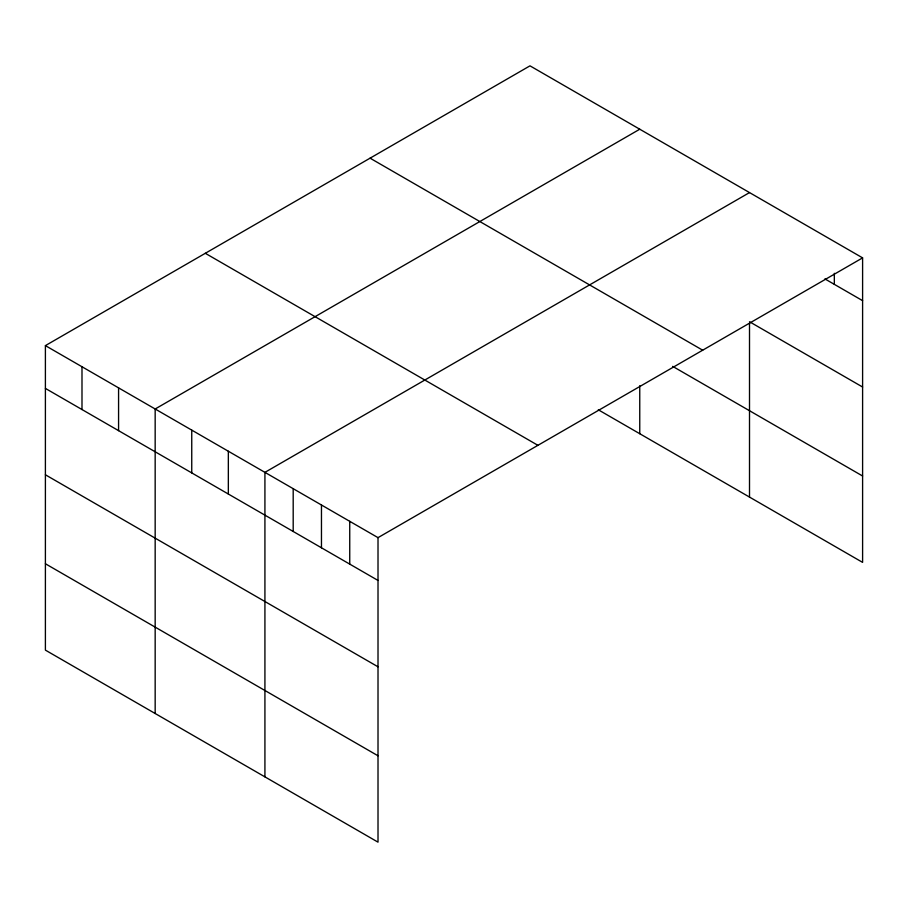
<?xml version="1.0" encoding="UTF-8"?>
<svg xmlns="http://www.w3.org/2000/svg" width="908" height="908" viewBox="0 0 908 908"><rect width="100%" height="100%" fill="white"/><g stroke="black" fill="none" stroke-linecap="round" stroke-linejoin="round"><path stroke-width="1.36" d="M862.6 257.872L378.012 537.649L378.012 842.159L45.4 650.128L45.4 345.619L529.988 65.841L862.6 257.872L862.6 562.381L598.293 409.78M639.754 129.22L155.166 408.986L155.166 713.495M749.509 192.587L264.92 472.364L264.92 776.862M824.907 278.904L862.6 300.661M749.509 321.738L862.6 387.024M370.078 158.174L702.69 350.204M672.68 366.367L862.6 476.008M205.31 253.298L537.922 445.329M45.4 345.619L378.012 537.649M45.4 388.408L378.012 580.439M45.4 474.782L378.012 666.801M45.4 563.755L378.012 755.785M834.327 273.297L834.327 284.34M749.509 323.157L749.509 497.085M639.754 385.741L639.754 433.718M349.739 521.328L349.739 564.118M321.466 505.007L321.466 547.796M293.193 488.686L293.193 531.475M228.339 451.242L228.339 494.031M191.747 430.12L191.747 472.909M118.573 387.864L118.573 430.653M81.992 366.741L81.992 409.531"/></g></svg>
